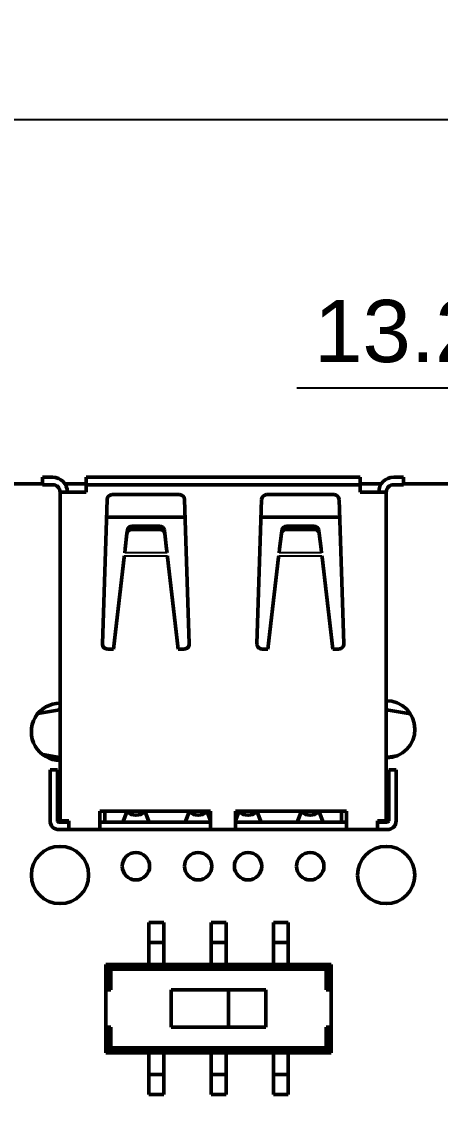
# Model space of a CAD drawing. Header units: millimetres. Extents: x 22 to 202, y 169 to 282.
# Drawn here: x 127.77 to 144.57, y 237.74 to 281.69 of the extents above; entities that cross this region are included whole.
import ezdxf

# ---------------------------------------------------------------- set-up
doc = ezdxf.new("R2010")
doc.units = ezdxf.units.MM
doc.header["$LTSCALE"] = 0.75
for name, color, linetype, lineweight in [('FD_Dimensions', 7, 'Continuous', 25), ('Visible', 7, 'Continuous', 50), ('Visible Narrow', 7, 'Continuous', 25)]:
    doc.layers.add(name, color=color, linetype=linetype, lineweight=lineweight)
doc.styles.get("Standard").update_dxf_attribs({"font": 'arial.ttf'})
doc.dimstyles.new('Dim-ISO-25', dxfattribs={"dimtxt": 2.5, "dimasz": 2.5, "dimexe": 1.5, "dimexo": 0, "dimgap": 1, "dimtad": 1, "dimzin": 4, "dimdsep": 46, "dimtxsty": 'Standard', "dimblk": 'OPEN90', "dimcen": 0, "dimazin": 1, "dimtp": 0.1, "dimtm": 0.1, "dimtfac": 0.72, "dimtmove": 0, "dimatfit": 3, "dimfxl": 1, "dimtzin": 4, "dimarcsym": 0})

# ---------------------------------------------------------------- blocks, each defined once
blk = doc.blocks.new('_Open90')
at = {"color": 0, "linetype": 'ByBlock', "lineweight": -2}
for p, q in [((-0.5, 0.5), (0, 0)), ((0, 0), (-1, 0)), ((0, 0), (-0.5, -0.5))]:
    blk.add_line(p, q, dxfattribs=at)
blk = doc.blocks.new('*D25')
at = {"layer": 'Defpoints', "color": 0, "transparency": 16777216}
for p in [(174.649134, 277.767274), (45.649468, 262.385645), (174.649134, 259.019301)]:
    blk.add_point(p, dxfattribs=at)
at = {"layer": 'FD_Dimensions', "color": 0, "lineweight": -2, "transparency": 16777216}
for p, q in [((45.649468, 262.385645), (45.649468, 279.267274)), ((174.649134, 259.019301), (174.649134, 279.267274)), ((48.149468, 277.767274), (172.149134, 277.767274))]:
    blk.add_line(p, q, dxfattribs=at)
at = {"layer": 'FD_Dimensions', "color": 0, "lineweight": -2, "transparency": 16777216, "xscale": 2.5, "yscale": 2.5, "zscale": 2.5, "rotation": 180}
blk.add_blockref('_Open90', (45.649468, 277.767274), dxfattribs=at)
at = {"layer": 'FD_Dimensions', "color": 0, "lineweight": -2, "transparency": 16777216, "xscale": 2.5, "yscale": 2.5, "zscale": 2.5}
blk.add_blockref('_Open90', (174.649134, 277.767274), dxfattribs=at)
at = {"layer": 'FD_Dimensions', "color": 0, "transparency": 16777216, "insert": (110.149301, 280.04454), "char_height": 2.5, "attachment_point": 5}
blk.add_mtext('129.00mm', dxfattribs=at)
blk = doc.blocks.new('*D28')
at = {"layer": 'Defpoints', "color": 0, "transparency": 16777216}
for p in [(170.550528, 263.135658), (200.052214, 263.135658), (124.449775, 178.627866)]:
    blk.add_point(p, dxfattribs=at)
at = {"layer": 'FD_Dimensions', "color": 0, "lineweight": -2, "transparency": 16777216}
for p, q in [((170.550528, 263.135658), (201.552214, 263.135658)), ((200.052214, 181.127866), (200.052214, 260.635658)), ((124.449775, 178.627866), (201.552214, 178.627866))]:
    blk.add_line(p, q, dxfattribs=at)
at = {"layer": 'FD_Dimensions', "color": 0, "lineweight": -2, "transparency": 16777216, "xscale": 2.5, "yscale": 2.5, "zscale": 2.5}
for p, rotation in [((200.052214, 263.135658), 90), ((200.052214, 178.627866), 270)]:
    blk.add_blockref('_Open90', p, dxfattribs=dict(at, rotation=rotation))
at = {"layer": 'FD_Dimensions', "color": 0, "transparency": 16777216, "insert": (197.774947, 227.099634), "char_height": 2.5, "attachment_point": 5, "rotation": 90}
blk.add_mtext('84.51mm', dxfattribs=at)
blk = doc.blocks.new('*D35')
at = {"layer": 'Defpoints', "color": 0, "transparency": 16777216}
for p in [(174.649134, 266.974326), (161.449472, 259.28528), (174.649134, 259.019301)]:
    blk.add_point(p, dxfattribs=at)
at = {"layer": 'FD_Dimensions', "color": 0, "lineweight": -2, "transparency": 16777216}
for p, q in [((161.449472, 259.28528), (161.449472, 268.474326)), ((174.649134, 259.019301), (174.649134, 268.474326)), ((161.449472, 266.974326), (138.817366, 266.974326)), ((172.149134, 266.974326), (163.949472, 266.974326))]:
    blk.add_line(p, q, dxfattribs=at)
at = {"layer": 'FD_Dimensions', "color": 0, "lineweight": -2, "transparency": 16777216, "xscale": 2.5, "yscale": 2.5, "zscale": 2.5, "rotation": 180}
blk.add_blockref('_Open90', (161.449472, 266.974326), dxfattribs=at)
at = {"layer": 'FD_Dimensions', "color": 0, "lineweight": -2, "transparency": 16777216, "xscale": 2.5, "yscale": 2.5, "zscale": 2.5}
blk.add_blockref('_Open90', (174.649134, 266.974326), dxfattribs=at)
at = {"layer": 'FD_Dimensions', "color": 0, "transparency": 16777216, "insert": (146.789077, 269.252445), "char_height": 2.5, "attachment_point": 5}
blk.add_mtext('13.20mm', dxfattribs=at)

msp = doc.modelspace()

# ---------------------------------------------------------------- linework, layer by layer
at = {"layer": 'Visible'}
for p, q in [((129.006, 263.398), (128.606, 263.398)), ((128.606, 263.398), (128.606, 263.098)), ((141.356, 263.398), (130.356, 263.398)), ((130.356, 263.398), (130.356, 263.098)), ((141.356, 263.398), (141.356, 263.098)), ((143.106, 263.398), (142.706, 263.398)), ((143.106, 263.398), (143.106, 263.098)), ((121.479, 263.136), (128.606, 263.136)), ((129.006, 263.098), (128.606, 263.098)), ((129.656, 262.798), (129.306, 262.798)), ((129.306, 262.798), (129.306, 249.598)), ((129.502, 263.136), (130.356, 263.136)), ((130.356, 262.798), (129.656, 262.798)), ((141.356, 263.098), (130.356, 263.098)), ((130.356, 262.798), (130.356, 263.098)), ((141.356, 263.136), (142.209, 263.136)), ((141.356, 262.798), (141.356, 263.098)), ((142.056, 262.798), (141.356, 262.798)), ((142.406, 262.798), (142.056, 262.798)), ((142.406, 249.598), (142.406, 262.798)), ((143.106, 263.098), (142.706, 263.098)), ((143.106, 263.136), (146.337, 263.136)), ((131.01, 256.705), (131.197, 262.505)), ((131.397, 262.698), (134.109, 262.698)), ((134.309, 262.505), (134.496, 256.705)), ((137.215, 256.705), (137.402, 262.505)), ((137.602, 262.698), (140.314, 262.698)), ((140.514, 262.505), (140.701, 256.705)), ((134.332, 261.798), (131.174, 261.798)), ((140.537, 261.798), (137.379, 261.798)), ((131.993, 261.139), (131.922, 260.528)), ((131.993, 261.139), (132.01, 261.277)), ((132.193, 261.298), (133.313, 261.298)), ((133.297, 261.436), (132.209, 261.436)), ((133.497, 261.277), (133.513, 261.139)), ((133.584, 260.528), (133.513, 261.139)), ((138.198, 261.139), (138.127, 260.528)), ((138.215, 261.277), (138.198, 261.139)), ((139.518, 261.298), (138.398, 261.298)), ((139.502, 261.436), (138.414, 261.436)), ((139.718, 261.139), (139.702, 261.277)), ((139.789, 260.528), (139.718, 261.139)), ((131.882, 260.183), (131.534, 257.19)), ((131.888, 260.237), (131.882, 260.183)), ((131.922, 260.528), (131.903, 260.359)), ((133.603, 260.359), (133.584, 260.528)), ((133.624, 260.183), (133.618, 260.237)), ((133.972, 257.19), (133.624, 260.183)), ((138.087, 260.183), (137.739, 257.19)), ((138.094, 260.237), (138.087, 260.183)), ((138.127, 260.528), (138.108, 260.359)), ((139.808, 260.359), (139.789, 260.528)), ((139.829, 260.183), (139.823, 260.237)), ((140.177, 257.19), (139.829, 260.183)), ((131.534, 257.19), (131.453, 256.498)), ((134.053, 256.498), (133.972, 257.19)), ((137.739, 257.19), (137.658, 256.498)), ((140.258, 256.498), (140.177, 257.19)), ((131.453, 256.498), (131.21, 256.498)), ((134.297, 256.498), (134.053, 256.498)), ((137.658, 256.498), (137.415, 256.498)), ((140.502, 256.498), (140.258, 256.498)), ((129.133, 254.032), (128.418, 253.907)), ((143.376, 253.892), (142.578, 254.032)), ((128.613, 252.256), (129.133, 252.165)), ((142.578, 252.165), (142.85, 252.212)), ((128.906, 249.598), (128.906, 251.648)), ((128.906, 251.648), (129.206, 251.648)), ((129.206, 249.598), (129.206, 251.648)), ((142.806, 251.648), (142.506, 251.648)), ((142.506, 251.648), (142.506, 249.598)), ((142.806, 251.648), (142.806, 249.598)), ((129.281, 250.977), (129.206, 250.977)), ((129.306, 250.92), (129.281, 250.977)), ((142.406, 250.92), (142.43, 250.977)), ((142.43, 250.977), (142.506, 250.977)), ((129.206, 250.385), (129.306, 250.148)), ((142.506, 250.385), (142.406, 250.148)), ((130.906, 249.981), (130.906, 249.598)), ((135.356, 249.981), (130.906, 249.981)), ((131.106, 249.981), (131.106, 249.548)), ((131.831, 249.548), (132.004, 249.981)), ((132.707, 249.981), (132.881, 249.548)), ((134.504, 249.981), (134.331, 249.548)), ((135.356, 249.611), (135.207, 249.981)), ((135.356, 249.598), (135.356, 249.981)), ((136.504, 249.981), (136.356, 249.611)), ((136.356, 249.981), (136.356, 249.598)), ((140.806, 249.981), (136.356, 249.981)), ((137.381, 249.548), (137.207, 249.981)), ((138.831, 249.548), (139.004, 249.981)), ((139.707, 249.981), (139.881, 249.548)), ((140.606, 249.981), (140.606, 249.548)), ((140.806, 249.598), (140.806, 249.981)), ((129.256, 249.548), (129.606, 249.548)), ((129.256, 249.248), (129.656, 249.248)), ((129.656, 249.598), (129.306, 249.598)), ((129.606, 249.598), (129.606, 249.548)), ((129.656, 249.548), (129.606, 249.548)), ((129.656, 249.598), (129.656, 249.248)), ((130.906, 249.248), (129.656, 249.248)), ((130.906, 249.248), (130.906, 249.598)), ((131.106, 249.548), (130.906, 249.548)), ((130.906, 249.248), (135.356, 249.248)), ((131.106, 249.548), (135.356, 249.548)), ((135.356, 249.598), (135.356, 249.248)), ((136.356, 249.248), (135.356, 249.248)), ((136.356, 249.248), (136.356, 249.598)), ((136.356, 249.548), (140.606, 249.548)), ((136.356, 249.248), (140.806, 249.248)), ((140.806, 249.548), (140.606, 249.548)), ((140.806, 249.598), (140.806, 249.248)), ((142.056, 249.248), (140.806, 249.248)), ((142.406, 249.598), (142.056, 249.598)), ((142.056, 249.248), (142.056, 249.598)), ((142.106, 249.548), (142.056, 249.548)), ((142.456, 249.248), (142.056, 249.248)), ((142.106, 249.598), (142.106, 249.548)), ((142.456, 249.548), (142.106, 249.548)), ((132.874, 245.51), (132.874, 244.71)), ((132.874, 245.51), (133.474, 245.51)), ((133.474, 244.71), (133.474, 245.51)), ((135.374, 245.51), (135.374, 244.71)), ((135.374, 245.51), (135.974, 245.51)), ((135.974, 244.71), (135.974, 245.51)), ((137.874, 245.51), (137.874, 244.71)), ((137.874, 245.51), (138.474, 245.51)), ((138.474, 244.71), (138.474, 245.51)), ((132.874, 244.71), (132.874, 243.835)), ((133.474, 244.71), (132.874, 244.71)), ((133.474, 243.835), (133.474, 244.71)), ((135.374, 244.71), (135.374, 243.835)), ((135.974, 244.71), (135.374, 244.71)), ((135.974, 243.835), (135.974, 244.71)), ((137.874, 244.71), (137.874, 243.835)), ((137.874, 244.71), (138.474, 244.71)), ((138.474, 243.835), (138.474, 244.71)), ((131.149, 242.81), (131.149, 243.835)), ((131.149, 243.835), (140.199, 243.835)), ((131.299, 243.685), (131.149, 243.835)), ((131.299, 243.685), (131.299, 242.81)), ((131.299, 243.685), (140.049, 243.685)), ((131.349, 242.81), (131.349, 243.635)), ((131.349, 243.635), (139.999, 243.635)), ((139.999, 243.635), (139.999, 242.81)), ((140.049, 243.685), (140.199, 243.835)), ((140.049, 243.685), (140.049, 242.81)), ((140.199, 243.835), (140.199, 242.81)), ((131.249, 242.81), (131.149, 242.81)), ((131.149, 241.31), (131.149, 242.81)), ((131.349, 242.81), (131.249, 242.81)), ((133.774, 241.31), (133.774, 242.81)), ((133.774, 242.81), (136.074, 242.81)), ((136.074, 241.31), (136.074, 242.81)), ((136.074, 242.81), (137.574, 242.81)), ((137.574, 241.31), (137.574, 242.81)), ((140.099, 242.81), (139.999, 242.81)), ((140.199, 242.81), (140.099, 242.81)), ((140.199, 242.81), (140.199, 241.31)), ((131.149, 240.285), (131.149, 241.31)), ((131.149, 241.31), (131.249, 241.31)), ((131.249, 241.31), (131.349, 241.31)), ((131.299, 240.435), (131.299, 241.31)), ((131.349, 241.31), (131.349, 240.485)), ((136.074, 241.31), (133.774, 241.31)), ((136.074, 241.31), (137.574, 241.31)), ((139.999, 241.31), (140.099, 241.31)), ((139.999, 241.31), (139.999, 240.485)), ((140.049, 241.31), (140.049, 240.435)), ((140.099, 241.31), (140.199, 241.31)), ((140.199, 241.31), (140.199, 240.285)), ((131.299, 240.435), (131.149, 240.285)), ((140.049, 240.435), (131.299, 240.435)), ((139.999, 240.485), (131.349, 240.485)), ((140.199, 240.285), (140.049, 240.435)), ((140.199, 240.285), (131.149, 240.285)), ((132.874, 240.285), (132.874, 239.41)), ((133.474, 239.41), (133.474, 240.285)), ((135.374, 240.285), (135.374, 239.41)), ((135.974, 239.41), (135.974, 240.285)), ((137.874, 240.285), (137.874, 239.41)), ((138.474, 239.41), (138.474, 240.285)), ((132.874, 239.41), (133.474, 239.41)), ((132.874, 239.41), (132.874, 238.61)), ((133.474, 238.61), (133.474, 239.41)), ((135.374, 239.41), (135.374, 238.61)), ((135.974, 239.41), (135.374, 239.41)), ((135.974, 238.61), (135.974, 239.41)), ((137.874, 239.41), (137.874, 238.61)), ((138.474, 239.41), (137.874, 239.41)), ((138.474, 238.61), (138.474, 239.41)), ((132.874, 238.61), (133.474, 238.61)), ((135.974, 238.61), (135.374, 238.61)), ((138.474, 238.61), (137.874, 238.61))]:
    msp.add_line(p, q, dxfattribs=at)
at = {"layer": 'Visible', "extrusion": (0, 0, -1)}
for centre, radius in [((-129.305, 247.423), 1.15), ((-132.356, 247.774), 0.55), ((-134.855, 247.774), 0.55), ((-136.857, 247.774), 0.55), ((-139.356, 247.774), 0.55), ((-142.407, 247.423), 1.15)]:
    msp.add_circle(centre, radius, dxfattribs=at)
for centre, radius, start, end in [((-129.006, 262.798), 0.6, 90, 180), ((-142.706, 262.798), 0.6, 0, 90), ((-129.305, 253.174), 1.15, 269.9502, 90.0498), ((-142.407, 253.273), 1.15, 89.9502, 268.9078), ((-132.356, 250.375), 0.55, 229.0611, 310.9389), ((-134.855, 250.375), 0.55, 228.9587, 310.8366), ((-136.857, 250.375), 0.55, 229.1634, 311.0413), ((-139.356, 250.375), 0.55, 229.0611, 310.9389), ((-129.256, 249.598), 0.05, 270, 0)]:
    msp.add_arc(centre, radius, start, end, dxfattribs=at)
at = {"layer": 'Visible'}
for centre, radius, start, end in [((129.006, 262.798), 0.3, 0, 90), ((142.706, 262.798), 0.3, 90, 180), ((131.397, 262.498), 0.2, 90, 178.1524), ((134.109, 262.498), 0.2, 1.8476, 90), ((137.602, 262.498), 0.2, 90, 178.1524), ((140.314, 262.498), 0.2, 1.8476, 90), ((131.21, 256.698), 0.2, 178.1524, 270), ((134.297, 256.698), 0.2, 270, 1.8476), ((137.415, 256.698), 0.2, 178.1524, 270), ((140.502, 256.698), 0.2, 270, 1.8476), ((129.256, 249.598), 0.35, 180, 270), ((142.456, 249.598), 0.35, 270, 0), ((142.456, 249.598), 0.05, 270, 0)]:
    msp.add_arc(centre, radius, start, end, dxfattribs=at)
for centre, major_axis, start_param, end_param in [((132.193, 261.121), (0.2, 0), 1.570796, 3.038638), ((132.209, 261.258), (0.2, 0), 1.570796, 3.038638), ((133.297, 261.258), (-0.2, 0), 3.244547, 4.712389), ((133.313, 261.121), (-0.2, 0), 3.244547, 4.712389), ((138.398, 261.121), (0.2, 0), 1.570796, 3.038638), ((138.414, 261.258), (0.2, 0), 1.570796, 3.038638), ((139.502, 261.258), (-0.2, 0), 3.244547, 4.712389), ((139.518, 261.121), (-0.2, 0), 3.244547, 4.712389)]:
    msp.add_ellipse(centre, major_axis=major_axis, ratio=0.887234, start_param=start_param, end_param=end_param, dxfattribs=at)
at = {"layer": 'Visible', "extrusion": (0, 0, -1)}
for centre, major_axis, start_param, end_param in [((128.306, 254.098), (-1, 0), 3.141593, 3.737425), ((143.406, 254.098), (1, 0), 2.54576, 3.141593), ((128.306, 252.098), (1, 0), -0.595833, 0), ((143.406, 252.098), (-1, 0), 0, 0.595833)]:
    msp.add_ellipse(centre, major_axis=major_axis, ratio=0.118421, start_param=start_param, end_param=end_param, dxfattribs=at)
at = {"layer": 'Visible Narrow'}
for p, q in [((131.888, 260.237), (133.618, 260.237)), ((133.603, 260.359), (131.903, 260.359)), ((138.094, 260.237), (139.823, 260.237)), ((139.808, 260.359), (138.108, 260.359))]:
    msp.add_line(p, q, dxfattribs=at)

# ---------------------------------------------------------------- dimensions: what is measured, and where the dimension line sits
at = {"layer": 'FD_Dimensions'}
for base, p1, p2, angle, picture, middle in [((174.649, 277.767), (45.649, 262.386), (174.649, 259.019), 360, '*D25', (110.149, 277.767)), ((174.649, 266.974), (161.449, 259.285), (174.649, 259.019), 360, '*D35', (146.789, 266.974)), ((200.052, 263.136), (124.45, 178.628), (170.551, 263.136), 90, '*D28', (200.052, 227.1))]:
    dim = msp.add_linear_dim(base=base, p1=p1, p2=p2, angle=angle, dimstyle='Dim-ISO-25', override={"dimlfac": 1, "dimpost": 'mm'}, dxfattribs=at)
    dim.commit()
    dim.dimension.update_dxf_attribs({"geometry": picture, "text_midpoint": middle, "dimtype": 160})

doc.saveas('drawing.dxf')
